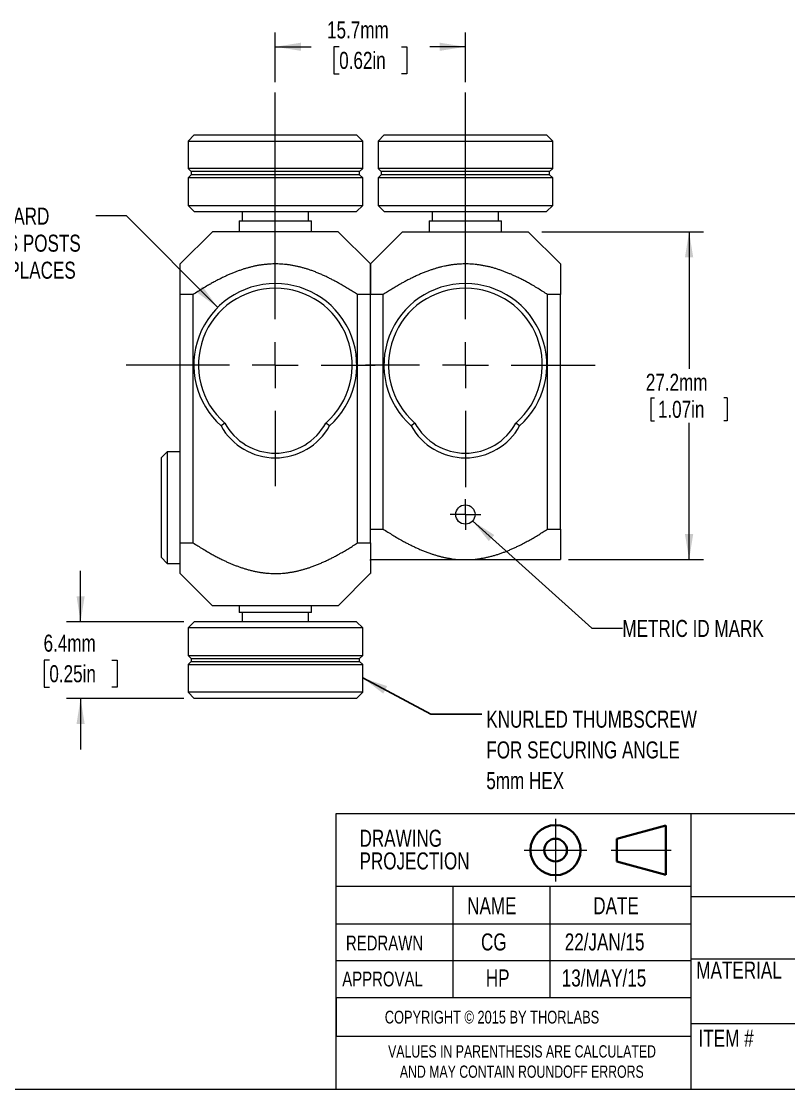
# Model space of a CAD drawing. Header units: millimetres. Extents: x 2 to 278, y 1 to 215.
# Drawn here: x 132.5 to 227.9, y 0.9 to 133.7 of the extents above; entities that cross this region are included whole.
import ezdxf

# ---------------------------------------------------------------- set-up
doc = ezdxf.new("R2010")
doc.units = ezdxf.units.MM
doc.header["$PDSIZE"] = -1
doc.linetypes.add('CENTERX2', pattern=[20.32, 12.7, -2.54, 2.54, -2.54])
doc.styles.add('SLDTEXTSTYLE0', font='TXT', dxfattribs={"width": 0.75})
doc.dimstyles.new('SLDDIMSTYLE0', dxfattribs={"dimtxt": 2.116667, "dimasz": 3.175, "dimexe": 0, "dimexo": 0.0625, "dimgap": 0.529167, "dimtad": 0, "dimtih": 1, "dimtoh": 1, "dimdec": 1, "dimlfac": 0.666667, "dimrnd": 1e-09, "dimzin": 12, "dimdsep": 46, "dimtxsty": 'SLDTEXTSTYLE0', "dimsah": 1, "dimcen": 0.09, "dimadec": 0, "dimazin": 3, "dimtfac": 1, "dimtdec": 1, "dimtofl": 0, "dimtmove": 0, "dimatfit": 3, "dimfxl": 1, "dimfrac": 2, "dimtolj": 1, "dimtzin": 12, "dimarcsym": 0})
doc.dimstyles.new('SLDDIMSTYLE1', dxfattribs={"dimtxt": 2.116667, "dimasz": 3.175, "dimexe": 0, "dimexo": 0.0625, "dimgap": 0.529167, "dimtad": 0, "dimtih": 1, "dimtoh": 1, "dimdec": 1, "dimlfac": 0.666667, "dimrnd": 1e-09, "dimzin": 12, "dimdsep": 46, "dimtxsty": 'SLDTEXTSTYLE0', "dimsah": 1, "dimcen": 0, "dimadec": 0, "dimazin": 3, "dimtfac": 1, "dimtdec": 1, "dimtofl": 0, "dimtmove": 0, "dimatfit": 3, "dimfxl": 1, "dimfrac": 2, "dimtolj": 1, "dimtzin": 12, "dimarcsym": 0})
doc.dimstyles.new('SLDDIMSTYLE2', dxfattribs={"dimtxt": 2.116667, "dimasz": 3.175, "dimexe": 0, "dimexo": 0.0625, "dimgap": 0.529167, "dimtad": 0, "dimtih": 1, "dimtoh": 1, "dimdec": 1, "dimlfac": 0.666667, "dimrnd": 1e-09, "dimzin": 12, "dimdsep": 46, "dimtxsty": 'SLDTEXTSTYLE0', "dimsah": 1, "dimcen": 0.09, "dimadec": 0, "dimazin": 3, "dimtfac": 1, "dimtdec": 1, "dimtmove": 0, "dimatfit": 0, "dimfxl": 1, "dimfrac": 2, "dimtolj": 1, "dimtzin": 12, "dimarcsym": 0})
doc.dimstyles.new('SLDDIMSTYLE3', dxfattribs={"dimtxt": 2.116667, "dimasz": 3.175, "dimexe": 0, "dimexo": 0.0625, "dimgap": 0.529167, "dimtad": 0, "dimtih": 1, "dimtoh": 1, "dimdec": 1, "dimlfac": 0.666667, "dimrnd": 1e-09, "dimzin": 12, "dimdsep": 46, "dimtxsty": 'SLDTEXTSTYLE0', "dimsah": 1, "dimcen": 0, "dimadec": 0, "dimazin": 3, "dimtfac": 1, "dimtdec": 1, "dimtofl": 0, "dimtmove": 0, "dimatfit": 3, "dimfxl": 1, "dimfrac": 2, "dimtolj": 1, "dimtzin": 12, "dimarcsym": 0})
doc.dimstyles.new('SLDDIMSTYLE4', dxfattribs={"dimtxt": 0.18, "dimasz": 3.175, "dimexe": 0, "dimexo": 0.0625, "dimgap": 0, "dimtad": 0, "dimtih": 1, "dimtoh": 1, "dimdec": 0, "dimrnd": 1e-09, "dimzin": 0, "dimdsep": 46, "dimtxsty": 'Standard', "dimsah": 1, "dimcen": 0.09, "dimadec": 0, "dimazin": 0, "dimtfac": 3.175, "dimtdec": 0, "dimtofl": 0, "dimtmove": 0, "dimatfit": 3, "dimfxl": 1, "dimfrac": 2, "dimtolj": 1, "dimtzin": 0, "dimarcsym": 0})

# ---------------------------------------------------------------- blocks, each defined once
blk = doc.blocks.new('Third Angle Projection Block')
at = {"color": 7, "linetype": 'CENTERX2', "lineweight": 18}
for p, q in [((101.48, 23.81), (101.48, 14.07)), ((96.6, 18.94), (106.35, 18.94)), ((110.14, 18.94), (119.45, 18.94))]:
    blk.add_line(p, q, dxfattribs=at)
at = {"color": 7, "linetype": 'Continuous', "lineweight": 35}
for p, q in [((118.62, 22.75), (111, 20.71)), ((118.62, 15.13), (118.62, 22.75)), ((111, 20.71), (111, 17.17)), ((111, 17.17), (118.62, 15.13))]:
    blk.add_line(p, q, dxfattribs=at)
for radius in [3.9, 1.77]:
    blk.add_circle((101.48, 18.94), radius, dxfattribs=at)
at = {"color": 7, "linetype": 'Continuous', "lineweight": 0}
blk.add_point((101.48, 18.94), dxfattribs=at)
blk = doc.blocks.new('SW_NOTE_0')
at = {"color": 0, "linetype": 'Continuous', "lineweight": 0, "char_height": 1.524, "attachment_point": 2, "style": 'SLDTEXTSTYLE0'}
for s, insert in [('VALUES IN PARENTHESIS ARE CALCULATED', (19.91, 1.96)), ('AND MAY CONTAIN ROUNDOFF ERRORS', (19.88, -0.56))]:
    blk.add_mtext(s, dxfattribs=dict(at, insert=insert))
blk = doc.blocks.new('SW_NOTE_1')
at = {"color": 0, "linetype": 'Continuous', "lineweight": 0, "char_height": 2.117, "attachment_point": 1, "style": 'SLDTEXTSTYLE0'}
for s, insert in [('DRAWING', (0, 2.73)), ('PROJECTION', (0, -0.09))]:
    blk.add_mtext(s, dxfattribs=dict(at, insert=insert))
blk = doc.blocks.new('_D')
at = {"color": 7, "linetype": 'Continuous', "lineweight": 18}
for p, q in [((197.21, 107.54), (217.3, 107.54)), ((215.52, 107.54), (215.52, 90.52)), ((210.78, 86.91), (210.78, 84.05)), ((210.78, 86.91), (211.21, 86.91)), ((220.25, 86.91), (219.82, 86.91)), ((220.25, 86.91), (220.25, 84.05)), ((210.78, 84.05), (211.21, 84.05)), ((215.52, 66.78), (215.52, 83.8)), ((220.25, 84.05), (219.82, 84.05)), ((200.51, 66.78), (217.3, 66.78))]:
    blk.add_line(p, q, dxfattribs=at)
for points in [[(215.52, 107.54), (215.01, 104.37), (216.03, 104.37)], [(215.52, 66.78), (216.03, 69.95), (215.01, 69.95)]]:
    blk.add_solid(points, dxfattribs=at)
at = {"color": 7, "linetype": 'Continuous', "lineweight": 18, "char_height": 2.117, "attachment_point": 1, "style": 'SLDTEXTSTYLE0'}
for s, insert in [('27.2mm', (210.14, 89.89)), ('1.07in', (211.64, 86.53))]:
    blk.add_mtext(s, dxfattribs=dict(at, insert=insert))
blk = doc.blocks.new('_D_1')
at = {"color": 8, "linetype": 'Continuous', "lineweight": 18}
for p, q in [((145.56, 109.5), (141.75, 109.5)), ((156.92, 98.13), (145.56, 109.5))]:
    blk.add_line(p, q, dxfattribs=at)
blk.add_solid([(156.92, 98.13), (155.03, 100.74), (154.31, 100.02)], dxfattribs=at)
at = {"color": 8, "linetype": 'Continuous', "lineweight": 18, "attachment_point": 1, "style": 'SLDTEXTSTYLE0'}
for s, insert, char_height in [('ACCEPTS STANDARD', (113.7, 110.54), 2.1167), ('TR-SERIES POSTS', (120.78, 107.18), 2.1167), ('2 PLACES', (129.12, 103.82), 2.117)]:
    blk.add_mtext(s, dxfattribs=dict(at, insert=insert, char_height=char_height))
blk = doc.blocks.new('_D_2')
at = {"color": 8, "linetype": 'Continuous', "lineweight": 18}
for p, q in [((164.08, 126.12), (164.08, 132.31)), ((187.71, 126.12), (187.71, 132.31)), ((164.08, 130.53), (168.52, 130.53)), ((172.02, 130.53), (171.37, 130.53)), ((171.37, 130.53), (171.37, 127.17)), ((179.77, 130.53), (180.42, 130.53)), ((180.42, 130.53), (180.42, 127.17)), ((187.71, 130.53), (183.27, 130.53)), ((171.37, 127.17), (172.02, 127.17)), ((180.42, 127.17), (179.77, 127.17))]:
    blk.add_line(p, q, dxfattribs=at)
for points in [[(164.08, 130.53), (167.26, 130.03), (167.26, 131.04)], [(187.71, 130.53), (184.53, 131.04), (184.53, 130.03)]]:
    blk.add_solid(points, dxfattribs=at)
at = {"color": 8, "linetype": 'Continuous', "lineweight": 18, "char_height": 2.117, "attachment_point": 1, "style": 'SLDTEXTSTYLE0'}
for s, insert in [('15.7mm', (170.51, 133.69)), ('0.62in', (172.02, 129.9))]:
    blk.add_mtext(s, dxfattribs=dict(at, insert=insert))
blk = doc.blocks.new('_D_3')
at = {"color": 8, "linetype": 'Continuous', "lineweight": 18}
for p, q in [((139.87, 59.06), (139.87, 65.41)), ((152.72, 59.06), (138.1, 59.06)), ((135.99, 54.3), (135.35, 54.3)), ((135.35, 54.3), (135.35, 50.93)), ((143.75, 54.3), (144.4, 54.3)), ((144.4, 54.3), (144.4, 50.93)), ((135.35, 50.93), (135.99, 50.93)), ((144.4, 50.93), (143.75, 50.93)), ((152.72, 49.53), (138.1, 49.53)), ((139.87, 49.53), (139.87, 43.18))]:
    blk.add_line(p, q, dxfattribs=at)
for points in [[(139.87, 59.06), (140.38, 62.23), (139.37, 62.23)], [(139.87, 49.53), (139.37, 46.36), (140.38, 46.36)]]:
    blk.add_solid(points, dxfattribs=at)
at = {"color": 8, "linetype": 'Continuous', "lineweight": 18, "char_height": 2.117, "attachment_point": 1, "style": 'SLDTEXTSTYLE0'}
for s, insert in [('6.4mm', (135.27, 57.46)), ('0.25in', (135.99, 53.66))]:
    blk.add_mtext(s, dxfattribs=dict(at, insert=insert))
blk = doc.blocks.new('_D_4')
at = {"color": 7, "linetype": 'Continuous', "lineweight": 18}
for p, q in [((188.6, 71.59), (203.42, 58.25)), ((203.42, 58.25), (207.23, 58.25))]:
    blk.add_line(p, q, dxfattribs=at)
blk.add_solid([(188.6, 71.59), (190.62, 69.09), (191.3, 69.84)], dxfattribs=at)
at = {"color": 7, "linetype": 'Continuous', "lineweight": 18, "insert": (207.23, 59.29), "char_height": 2.1167, "attachment_point": 1, "style": 'SLDTEXTSTYLE0'}
blk.add_mtext('METRIC ID MARK', dxfattribs=at)
blk = doc.blocks.new('SW_NOTE_3')
at = {"color": 0, "linetype": 'Continuous', "lineweight": 0, "attachment_point": 1, "style": 'SLDTEXTSTYLE0'}
for s, insert, char_height in [('KNURLED THUMBSCREW', (0.54, 0.45), 2.1167), ('FOR SECURING ANGLE', (0.54, -3.37), 2.1167), ('5mm HEX', (0.54, -7.19), 2.117)]:
    blk.add_mtext(s, dxfattribs=dict(at, insert=insert, char_height=char_height))
blk = doc.blocks.new('SW_CENTERMARKSYMBOL_0')
at = {"color": 0, "linetype": 'Continuous', "lineweight": 0}
for p, q in [((0, 5.71), (0, 33.88)), ((0, 0), (0, 2.86)), ((-5.71, 0), (-12.42, 0)), ((0, 0), (-2.86, 0)), ((0, 0), (0, -2.86)), ((0, 0), (2.86, 0)), ((5.71, 0), (16.13, 0)), ((0, -5.71), (0, -15.19))]:
    blk.add_line(p, q, dxfattribs=at)
blk = doc.blocks.new('SW_CENTERMARKSYMBOL_1')
at = {"color": 0, "linetype": 'Continuous', "lineweight": 0}
for p, q in [((0, 5.71), (0, 33.88)), ((0, 0), (0, 2.86)), ((-5.71, 0), (-18.53, 0)), ((0, 0), (-2.86, 0)), ((0, 0), (0, -2.86)), ((0, 0), (2.86, 0)), ((5.71, 0), (12.42, 0)), ((0, -5.71), (0, -15.07))]:
    blk.add_line(p, q, dxfattribs=at)
blk = doc.blocks.new('SW_CENTERMARKSYMBOL_2')
at = {"color": 0, "linetype": 'Continuous', "lineweight": 0}
for q in [(0, 1.905), (-1.905, 0), (0, -1.905), (1.905, 0)]:
    blk.add_line((0, 0), q, dxfattribs=at)

msp = doc.modelspace()

# ---------------------------------------------------------------- linework, layer by layer
at = {"color": 7, "linetype": 'Continuous', "lineweight": 18}
for p, q in [((153.99, 119.58), (153.23, 118.82)), ((153.99, 119.58), (164.08, 119.58)), ((164.08, 119.58), (174.18, 119.58)), ((174.94, 118.82), (174.18, 119.58)), ((177.61, 119.58), (176.85, 118.82)), ((177.61, 119.58), (187.71, 119.58)), ((187.71, 119.58), (197.8, 119.58)), ((198.57, 118.82), (197.8, 119.58)), ((153.23, 118.82), (153.23, 115.39)), ((153.23, 118.82), (164.08, 118.82)), ((164.08, 118.82), (174.94, 118.82)), ((174.94, 115.39), (174.94, 118.82)), ((176.85, 118.82), (176.85, 115.39)), ((176.85, 118.82), (187.71, 118.82)), ((187.71, 118.82), (198.57, 118.82)), ((198.57, 115.39), (198.57, 118.82)), ((153.23, 115.39), (153.61, 115.01)), ((174.94, 115.39), (153.23, 115.39)), ((153.61, 114.63), (153.23, 114.25)), ((153.23, 114.25), (153.23, 110.82)), ((174.94, 114.25), (153.23, 114.25)), ((153.61, 115.01), (153.61, 114.63)), ((174.56, 115.01), (153.61, 115.01)), ((174.56, 114.63), (153.61, 114.63)), ((174.56, 115.01), (174.94, 115.39)), ((174.56, 114.63), (174.56, 115.01)), ((174.94, 114.25), (174.56, 114.63)), ((174.94, 110.82), (174.94, 114.25)), ((176.85, 115.39), (177.23, 115.01)), ((198.57, 115.39), (176.85, 115.39)), ((177.23, 114.63), (176.85, 114.25)), ((176.85, 114.25), (176.85, 110.82)), ((198.57, 114.25), (176.85, 114.25)), ((177.23, 115.01), (177.23, 114.63)), ((198.18, 115.01), (177.23, 115.01)), ((198.18, 114.63), (177.23, 114.63)), ((198.18, 115.01), (198.57, 115.39)), ((198.18, 114.63), (198.18, 115.01)), ((198.57, 114.25), (198.18, 114.63)), ((198.57, 110.82), (198.57, 114.25)), ((153.23, 110.82), (153.99, 110.06)), ((153.23, 110.82), (164.08, 110.82)), ((164.08, 110.82), (174.94, 110.82)), ((174.18, 110.06), (174.94, 110.82)), ((176.85, 110.82), (177.61, 110.06)), ((176.85, 110.82), (187.71, 110.82)), ((187.71, 110.82), (198.57, 110.82)), ((197.8, 110.06), (198.57, 110.82)), ((153.99, 110.06), (164.08, 110.06)), ((159.58, 108.91), (159.58, 107.54)), ((159.58, 108.91), (164.08, 108.91)), ((159.97, 110.06), (159.97, 108.91)), ((164.08, 110.06), (174.18, 110.06)), ((164.08, 108.91), (168.58, 108.91)), ((168.2, 108.91), (168.2, 110.06)), ((168.58, 107.54), (168.58, 108.91)), ((177.61, 110.06), (187.71, 110.06)), ((183.21, 108.91), (183.21, 107.54)), ((183.21, 108.91), (187.71, 108.91)), ((183.59, 110.06), (183.59, 108.91)), ((187.71, 110.06), (197.8, 110.06)), ((187.71, 108.91), (192.21, 108.91)), ((191.83, 108.91), (191.83, 110.06)), ((192.21, 107.54), (192.21, 108.91)), ((156.27, 107.54), (152.27, 103.54)), ((164.08, 107.54), (156.27, 107.54)), ((171.9, 107.54), (164.08, 107.54)), ((175.9, 103.54), (171.9, 107.54)), ((179.9, 107.54), (175.9, 103.54)), ((179.9, 107.54), (195.52, 107.54)), ((199.52, 103.54), (195.52, 107.54)), ((152.27, 68.87), (152.27, 99.73)), ((153.86, 99.73), (152.27, 99.73)), ((153.86, 68.87), (153.86, 99.73)), ((174.31, 68.87), (174.31, 99.73)), ((175.9, 99.73), (174.31, 99.73)), ((175.9, 73.25), (175.9, 99.73)), ((177.48, 99.73), (175.9, 99.73)), ((175.9, 70.59), (175.9, 99.73)), ((177.48, 70.59), (177.48, 99.73)), ((199.52, 99.73), (197.93, 99.73)), ((197.93, 70.59), (197.93, 99.73)), ((199.52, 70.59), (199.52, 99.73)), ((157.8, 83.76), (157.35, 83.4)), ((170.82, 83.4), (170.37, 83.76)), ((181.42, 83.76), (180.97, 83.4)), ((194.44, 83.4), (193.99, 83.76)), ((150.64, 80.19), (149.87, 79.42)), ((152.27, 80.19), (150.64, 80.19)), ((150.64, 80.19), (150.64, 66.32)), ((149.87, 79.42), (149.87, 67.08)), ((175.9, 68.87), (175.9, 73.25)), ((175.9, 70.59), (177.48, 70.59)), ((197.93, 70.59), (199.52, 70.59)), ((152.27, 68.87), (153.86, 68.87)), ((174.31, 68.87), (175.9, 68.87)), ((149.87, 67.08), (150.64, 66.32)), ((175.89, 66.78), (175.9, 66.78)), ((175.89, 66.78), (175.89, 66.69)), ((175.9, 66.69), (175.89, 66.69)), ((175.9, 66.69), (175.9, 66.78)), ((175.9, 66.78), (187.71, 66.78)), ((175.9, 66.78), (175.9, 66.78)), ((187.71, 66.78), (199.52, 66.78)), ((150.64, 66.32), (152.27, 66.32)), ((152.27, 65.06), (156.27, 61.06)), ((171.9, 61.06), (175.89, 65.06)), ((175.89, 65.06), (175.9, 65.06)), ((175.89, 65.06), (175.89, 65.06)), ((164.08, 61.06), (156.27, 61.06)), ((159.58, 61.06), (159.58, 60.2)), ((164.08, 60.2), (159.58, 60.2)), ((159.97, 60.2), (159.97, 59.06)), ((171.9, 61.06), (164.08, 61.06)), ((168.58, 60.2), (164.08, 60.2)), ((168.2, 59.06), (168.2, 60.2)), ((168.58, 60.2), (168.58, 61.06)), ((153.99, 59.06), (153.23, 58.3)), ((164.08, 59.06), (153.99, 59.06)), ((174.18, 59.06), (164.08, 59.06)), ((174.94, 58.3), (174.18, 59.06)), ((153.23, 58.3), (153.23, 54.87)), ((164.08, 58.3), (153.23, 58.3)), ((174.94, 58.3), (164.08, 58.3)), ((174.94, 54.87), (174.94, 58.3)), ((153.23, 54.87), (153.61, 54.49)), ((153.23, 54.87), (174.94, 54.87)), ((153.61, 54.49), (153.61, 54.11)), ((153.61, 54.49), (174.56, 54.49)), ((174.56, 54.49), (174.94, 54.87)), ((174.56, 54.11), (174.56, 54.49)), ((153.61, 54.11), (153.23, 53.73)), ((153.23, 53.73), (153.23, 50.3)), ((153.23, 53.73), (174.94, 53.73)), ((153.61, 54.11), (174.56, 54.11)), ((174.94, 53.73), (174.56, 54.11)), ((174.94, 50.3), (174.94, 53.73)), ((153.23, 50.3), (153.99, 49.53)), ((164.08, 50.3), (153.23, 50.3)), ((164.08, 49.53), (153.99, 49.53)), ((174.94, 50.3), (164.08, 50.3)), ((174.18, 49.53), (164.08, 49.53)), ((174.18, 49.53), (174.94, 50.3)), ((171.63, 7.56), (171.63, 35.24)), ((171.63, 35.24), (215.74, 35.24)), ((215.74, 35.24), (215.74, 0.9)), ((215.74, 35.24), (277.99, 35.24)), ((171.63, 12.3), (171.63, 26.17)), ((171.63, 0.9), (171.63, 26.17)), ((215.74, 26.17), (171.63, 26.17)), ((186.13, 26.17), (186.13, 12.3)), ((198.21, 26.17), (198.21, 12.3)), ((215.74, 24.89), (277.99, 24.89)), ((215.74, 21.49), (171.63, 21.49)), ((215.74, 16.92), (171.63, 16.92)), ((215.74, 17.16), (277.99, 17.16)), ((215.74, 12.3), (171.63, 12.3)), ((171.63, 12.3), (171.63, 7.56)), ((215.74, 9.14), (277.99, 9.14)), ((171.63, 7.56), (215.74, 7.56)), ((277.99, 0.9), (1.58, 0.9))]:
    msp.add_line(p, q, dxfattribs=at)
msp.add_circle((187.71, 72.39), 1.2, dxfattribs=at)
for centre, radius, start, end in [((164.08, 90.97), 10.13, 311.6537, 228.3463), ((187.71, 90.97), 10.13, 311.6537, 228.3463), ((164.08, 90.97), 9.56, 311.0724, 228.9276), ((187.71, 90.97), 9.56, 311.0724, 228.9276), ((164.08, 87.16), 7.14, 208.4154, 331.5846), ((187.71, 87.16), 7.14, 208.4154, 331.5846), ((164.08, 87.16), 7.72, 209.1861, 330.8139), ((187.71, 87.16), 7.72, 209.1861, 330.8139)]:
    msp.add_arc(centre, radius, start, end, dxfattribs=at)
for points, knots in [([(152.27, 99.73), (152.27, 99.86), (152.27, 100.11), (152.27, 100.49), (152.27, 100.82), (152.27, 101.11), (152.27, 101.36), (152.27, 101.61), (152.27, 101.83), (152.27, 102.03), (152.27, 102.21), (152.27, 102.37), (152.27, 102.53), (152.27, 102.68), (152.27, 102.83), (152.27, 102.96), (152.27, 103.08), (152.27, 103.19), (152.27, 103.28), (152.27, 103.37), (152.27, 103.43), (152.27, 103.48), (152.27, 103.52), (152.27, 103.54), (152.27, 103.54), (152.27, 103.54)], [0, 0, 0, 0, 0.0636578, 0.1273195, 0.1909749, 0.2388934, 0.2868199, 0.3347439, 0.382659, 0.4213827, 0.4601141, 0.4988434, 0.5375645, 0.576312, 0.6150721, 0.6538294, 0.6925731, 0.732803, 0.7730543, 0.8133023, 0.8535276, 0.8912499, 0.9290068, 0.966774, 1, 1, 1, 1]), ([(174.31, 99.73), (174.13, 99.85), (173.77, 100.08), (173.22, 100.42), (172.67, 100.75), (172.16, 101.04), (171.69, 101.3), (171.27, 101.53), (170.83, 101.75), (170.4, 101.96), (169.96, 102.16), (169.51, 102.36), (169.06, 102.54), (168.64, 102.7), (168.23, 102.84), (167.85, 102.96), (167.46, 103.07), (167.08, 103.17), (166.68, 103.26), (166.28, 103.34), (165.86, 103.41), (165.45, 103.47), (165.03, 103.51), (164.61, 103.53), (164.19, 103.54), (163.76, 103.54), (163.33, 103.52), (162.9, 103.48), (162.47, 103.43), (162.05, 103.37), (161.63, 103.29), (161.21, 103.2), (160.8, 103.09), (160.39, 102.98), (159.98, 102.85), (159.57, 102.71), (159.17, 102.56), (158.76, 102.4), (158.34, 102.22), (157.93, 102.04), (157.5, 101.83), (157.05, 101.61), (156.59, 101.36), (156.12, 101.11), (155.61, 100.82), (155.06, 100.49), (154.45, 100.12), (154.06, 99.86), (153.86, 99.73)], [0, 0, 0, 0, 0.028995, 0.057993, 0.08699, 0.115983, 0.137863, 0.159746, 0.181628, 0.203506, 0.225399, 0.247298, 0.269196, 0.291086, 0.309172, 0.327266, 0.345363, 0.363455, 0.381537, 0.400407, 0.419292, 0.438182, 0.457064, 0.475931, 0.495379, 0.514846, 0.534319, 0.553787, 0.573236, 0.592518, 0.611811, 0.631104, 0.650389, 0.669656, 0.68893, 0.708205, 0.727474, 0.74777, 0.768071, 0.788373, 0.80867, 0.832531, 0.856397, 0.880263, 0.904126, 0.936083, 0.968042, 1, 1, 1, 1]), ([(175.9, 103.54), (175.9, 103.54), (175.9, 103.54), (175.9, 103.52), (175.9, 103.48), (175.9, 103.43), (175.9, 103.37), (175.9, 103.29), (175.9, 103.2), (175.9, 103.09), (175.9, 102.98), (175.9, 102.85), (175.9, 102.71), (175.9, 102.56), (175.9, 102.4), (175.9, 102.22), (175.9, 102.04), (175.9, 101.83), (175.9, 101.61), (175.9, 101.36), (175.9, 101.11), (175.9, 100.82), (175.9, 100.49), (175.9, 100.12), (175.9, 99.86), (175.9, 99.73)], [0, 0, 0, 0, 0.029691, 0.068638, 0.107574, 0.146471, 0.185036, 0.223621, 0.262209, 0.300778, 0.339312, 0.37786, 0.416411, 0.454949, 0.49554, 0.536142, 0.576746, 0.617341, 0.665063, 0.712794, 0.760527, 0.808252, 0.872165, 0.936085, 1, 1, 1, 1]), ([(175.9, 99.73), (175.9, 99.86), (175.9, 100.11), (175.9, 100.49), (175.9, 100.82), (175.9, 101.11), (175.9, 101.36), (175.9, 101.61), (175.9, 101.83), (175.9, 102.03), (175.9, 102.21), (175.9, 102.37), (175.9, 102.53), (175.9, 102.68), (175.9, 102.83), (175.9, 102.96), (175.9, 103.08), (175.9, 103.19), (175.9, 103.28), (175.9, 103.37), (175.9, 103.43), (175.9, 103.48), (175.9, 103.52), (175.9, 103.54), (175.9, 103.54), (175.9, 103.54)], [0, 0, 0, 0, 0.0636578, 0.1273195, 0.1909749, 0.2388934, 0.2868199, 0.3347439, 0.382659, 0.4213827, 0.4601141, 0.4988434, 0.5375645, 0.576312, 0.6150721, 0.6538294, 0.6925731, 0.732803, 0.7730543, 0.8133023, 0.8535276, 0.8912499, 0.9290068, 0.966774, 1, 1, 1, 1]), ([(197.93, 99.73), (197.73, 99.86), (197.34, 100.11), (196.74, 100.49), (196.18, 100.82), (195.67, 101.11), (195.21, 101.36), (194.74, 101.61), (194.29, 101.83), (193.88, 102.03), (193.49, 102.21), (193.09, 102.37), (192.69, 102.53), (192.29, 102.68), (191.89, 102.83), (191.48, 102.96), (191.06, 103.08), (190.64, 103.19), (190.2, 103.28), (189.76, 103.37), (189.33, 103.43), (188.91, 103.48), (188.49, 103.52), (188.07, 103.54), (187.66, 103.54), (187.23, 103.53), (186.81, 103.51), (186.38, 103.47), (185.95, 103.41), (185.53, 103.34), (185.12, 103.26), (184.73, 103.17), (184.36, 103.08), (183.98, 102.97), (183.62, 102.85), (183.22, 102.72), (182.8, 102.56), (182.35, 102.39), (181.91, 102.2), (181.46, 101.99), (181.01, 101.78), (180.56, 101.55), (180.12, 101.31), (179.63, 101.05), (179.12, 100.75), (178.57, 100.42), (178.02, 100.08), (177.66, 99.85), (177.48, 99.73)], [0, 0, 0, 0, 0.0318289, 0.0636598, 0.0954875, 0.1194468, 0.1434101, 0.1673721, 0.1913297, 0.2106915, 0.2300572, 0.2494219, 0.2687825, 0.2881562, 0.3075362, 0.3269149, 0.3462868, 0.3664017, 0.3865274, 0.4066514, 0.4267641, 0.4456252, 0.4645037, 0.4833873, 0.5022646, 0.5211248, 0.5405794, 0.5600512, 0.5795303, 0.5990053, 0.6184626, 0.6358846, 0.653315, 0.6707496, 0.6881826, 0.705607, 0.7273634, 0.7491266, 0.7708915, 0.7926501, 0.815489, 0.8383322, 0.8611766, 0.8840171, 0.9130097, 0.9420068, 0.9710053, 1, 1, 1, 1]), ([(199.52, 103.54), (199.52, 103.54), (199.52, 103.54), (199.52, 103.52), (199.52, 103.48), (199.52, 103.43), (199.52, 103.37), (199.52, 103.29), (199.52, 103.2), (199.52, 103.09), (199.52, 102.98), (199.52, 102.85), (199.52, 102.71), (199.52, 102.56), (199.52, 102.4), (199.52, 102.22), (199.52, 102.04), (199.52, 101.83), (199.52, 101.61), (199.52, 101.36), (199.52, 101.11), (199.52, 100.82), (199.52, 100.49), (199.52, 100.12), (199.52, 99.86), (199.52, 99.73)], [0, 0, 0, 0, 0.029691, 0.068638, 0.107574, 0.146471, 0.185036, 0.223621, 0.262209, 0.300778, 0.339312, 0.37786, 0.416411, 0.454949, 0.49554, 0.536142, 0.576746, 0.617341, 0.665063, 0.712794, 0.760527, 0.808252, 0.872165, 0.936085, 1, 1, 1, 1]), ([(177.48, 70.59), (177.68, 70.46), (178.08, 70.2), (178.68, 69.83), (179.29, 69.46), (179.84, 69.15), (180.33, 68.89), (180.75, 68.67), (181.18, 68.46), (181.61, 68.25), (182.05, 68.06), (182.49, 67.87), (182.93, 67.7), (183.36, 67.55), (183.76, 67.42), (184.14, 67.3), (184.52, 67.2), (184.9, 67.1), (185.29, 67.02), (185.68, 66.95), (186.08, 66.88), (186.48, 66.84), (186.89, 66.8), (187.3, 66.78), (187.57, 66.78), (187.71, 66.78)], [0, 0, 0, 0, 0.064123, 0.128245, 0.192455, 0.256664, 0.29974, 0.342824, 0.385905, 0.428979, 0.472082, 0.515198, 0.558311, 0.601409, 0.637061, 0.672732, 0.708406, 0.744071, 0.779717, 0.81625, 0.852791, 0.889323, 0.926212, 0.963111, 1, 1, 1, 1]), ([(187.71, 66.78), (187.81, 66.78), (188.01, 66.78), (188.31, 66.79), (188.61, 66.81), (188.91, 66.83), (189.21, 66.87), (189.55, 66.92), (189.94, 66.98), (190.36, 67.07), (190.79, 67.17), (191.21, 67.28), (191.63, 67.41), (192.04, 67.54), (192.45, 67.69), (192.87, 67.85), (193.28, 68.02), (193.7, 68.21), (194.12, 68.4), (194.59, 68.63), (195.12, 68.9), (195.69, 69.22), (196.26, 69.54), (196.82, 69.88), (197.38, 70.23), (197.75, 70.47), (197.93, 70.59)], [0, 0, 0, 0, 0.027125, 0.054253, 0.081378, 0.108657, 0.135939, 0.163218, 0.202641, 0.242084, 0.281531, 0.320958, 0.360347, 0.399751, 0.439157, 0.47855, 0.520023, 0.561506, 0.602991, 0.644467, 0.703612, 0.762767, 0.821916, 0.881275, 0.940639, 1, 1, 1, 1]), ([(199.52, 70.59), (199.52, 70.47), (199.52, 70.23), (199.52, 69.88), (199.52, 69.55), (199.52, 69.22), (199.52, 68.9), (199.52, 68.64), (199.52, 68.41), (199.52, 68.23), (199.52, 68.05), (199.52, 67.88), (199.52, 67.72), (199.52, 67.57), (199.52, 67.43), (199.52, 67.3), (199.52, 67.18), (199.52, 67.08), (199.52, 66.98), (199.52, 66.91), (199.52, 66.85), (199.52, 66.81), (199.52, 66.79), (199.52, 66.78), (199.52, 66.78), (199.52, 66.78)], [0, 0, 0, 0, 0.059165, 0.118333, 0.177496, 0.236841, 0.296192, 0.355534, 0.395125, 0.434723, 0.474319, 0.513907, 0.553522, 0.593149, 0.632774, 0.672385, 0.713476, 0.754589, 0.795698, 0.836784, 0.877474, 0.918164, 0.945441, 0.972723, 1, 1, 1, 1]), ([(152.27, 65.06), (152.27, 65.06), (152.27, 65.06), (152.27, 65.08), (152.27, 65.12), (152.27, 65.17), (152.27, 65.23), (152.27, 65.31), (152.27, 65.4), (152.27, 65.51), (152.27, 65.62), (152.27, 65.75), (152.27, 65.89), (152.27, 66.04), (152.27, 66.2), (152.27, 66.38), (152.27, 66.56), (152.27, 66.77), (152.27, 66.99), (152.27, 67.24), (152.27, 67.49), (152.27, 67.78), (152.27, 68.11), (152.27, 68.49), (152.27, 68.74), (152.27, 68.87)], [0, 0, 0, 0, 0.029691, 0.068638, 0.107574, 0.146471, 0.185036, 0.223621, 0.262209, 0.300778, 0.339312, 0.37786, 0.416411, 0.454949, 0.49554, 0.536142, 0.576746, 0.617341, 0.665063, 0.712794, 0.760527, 0.808252, 0.872165, 0.936085, 1, 1, 1, 1]), ([(153.86, 68.87), (154.06, 68.74), (154.45, 68.49), (155.05, 68.12), (155.61, 67.79), (156.12, 67.49), (156.58, 67.24), (157.05, 66.99), (157.5, 66.77), (157.92, 66.57), (158.31, 66.4), (158.7, 66.23), (159.1, 66.07), (159.5, 65.92), (159.9, 65.78), (160.31, 65.65), (160.73, 65.53), (161.16, 65.42), (161.59, 65.32), (162.03, 65.24), (162.46, 65.17), (162.88, 65.12), (163.3, 65.08), (163.72, 65.06), (164.13, 65.06), (164.56, 65.07), (164.98, 65.09), (165.41, 65.13), (165.84, 65.19), (166.26, 65.26), (166.67, 65.34), (167.06, 65.43), (167.44, 65.53), (167.81, 65.63), (168.18, 65.75), (168.57, 65.88), (168.99, 66.04), (169.44, 66.22), (169.88, 66.41), (170.33, 66.61), (170.78, 66.82), (171.23, 67.05), (171.68, 67.29), (172.16, 67.55), (172.67, 67.85), (173.22, 68.18), (173.77, 68.52), (174.13, 68.75), (174.31, 68.87)], [0, 0, 0, 0, 0.031829, 0.06366, 0.095488, 0.119447, 0.14341, 0.167372, 0.19133, 0.210692, 0.230057, 0.249422, 0.268782, 0.288156, 0.307536, 0.326915, 0.346287, 0.366402, 0.386527, 0.406651, 0.426764, 0.445625, 0.464504, 0.483387, 0.502265, 0.521125, 0.540579, 0.560051, 0.57953, 0.599005, 0.618463, 0.635885, 0.653315, 0.67075, 0.688183, 0.705607, 0.727363, 0.749127, 0.770891, 0.79265, 0.815489, 0.838332, 0.861177, 0.884017, 0.91301, 0.942007, 0.971005, 1, 1, 1, 1]), ([(175.9, 68.87), (175.9, 68.74), (175.9, 68.49), (175.9, 68.13), (175.9, 67.8), (175.9, 67.51), (175.9, 67.26), (175.9, 67.01), (175.9, 66.86), (175.9, 66.78)], [0, 0, 0, 0, 0.166367, 0.332743, 0.499104, 0.624322, 0.749559, 0.874791, 1, 1, 1, 1]), ([(175.9, 66.69), (175.9, 66.62), (175.9, 66.46), (175.9, 66.24), (175.9, 66.05), (175.9, 65.89), (175.9, 65.75), (175.9, 65.63), (175.9, 65.51), (175.9, 65.41), (175.9, 65.31), (175.9, 65.23), (175.9, 65.17), (175.9, 65.12), (175.9, 65.09), (175.9, 65.07), (175.9, 65.06), (175.9, 65.06)], [0, 0, 0, 0, 0.084301, 0.168615, 0.25291, 0.316171, 0.379452, 0.442728, 0.505983, 0.571584, 0.637218, 0.702847, 0.768441, 0.826215, 0.883989, 0.941995, 1, 1, 1, 1])]:
    msp.add_open_spline(points, degree=3, knots=knots, dxfattribs=at)

# ---------------------------------------------------------------- block references
at = {"color": 7, "linetype": 'Continuous', "lineweight": 0}
for name, p in [('SW_CENTERMARKSYMBOL_1', (164.08, 90.97)), ('SW_CENTERMARKSYMBOL_0', (187.71, 90.97)), ('SW_CENTERMARKSYMBOL_2', (187.71, 72.39)), ('SW_NOTE_3', (189.77, 47.56)), ('SW_NOTE_1', (174.55, 30.48)), ('SW_NOTE_0', (174.84, 4.46))]:
    msp.add_blockref(name, p, dxfattribs=at)
at = {"color": 7, "linetype": 'Continuous', "xscale": 0.8, "yscale": 0.8, "zscale": 0.8}
msp.add_blockref('Third Angle Projection Block', (117.73, 15.52), dxfattribs=at)

# ---------------------------------------------------------------- texts
at = {"color": 7, "linetype": 'Continuous', "lineweight": 0, "attachment_point": 1, "style": 'SLDTEXTSTYLE0'}
for s, insert, char_height in [('NAME', (187.93, 24.82), 2.117), ('DATE', (203.61, 24.82), 2.117), ('REDRAWN', (172.86, 20.05), 1.852), ('CG', (189.65, 20.32), 2.117), ('22/JAN/15', (200.06, 20.32), 2.117), ('13/MAY/15', (199.69, 15.84), 2.117), ('MATERIAL', (216.42, 16.82), 2.117), ('APPROVAL', (172.4, 15.58), 1.852), ('HP', (190.25, 15.84), 2.117), ('COPYRIGHT © 2015 BY THORLABS', (177.69, 10.71), 1.5875), ('ITEM #', (216.7, 8.35), 2.117)]:
    msp.add_mtext(s, dxfattribs=dict(at, insert=insert, char_height=char_height))

# ---------------------------------------------------------------- dimensions: what is measured, and where the dimension line sits
at = {"color": 8, "linetype": 'Continuous', "lineweight": 18}
dim = msp.add_linear_dim(base=(187.7066, 130.5342), p1=(164.0846, 124.8522), p2=(187.7066, 124.8522), dimstyle='SLDDIMSTYLE0', dxfattribs=at)
dim.commit()
dim.dimension.update_dxf_attribs({"geometry": '_D_2', "text_midpoint": (175.8956, 130.5342), "dimtype": 160})
dim = msp.add_radius_dim(center=(164.08, 90.97), mpoint=(156.92, 98.13), text='ACCEPTS STANDARD\\PTR-SERIES POSTS\\P2 PLACES', dimstyle='SLDDIMSTYLE1', override={"dimpost": '<>'}, dxfattribs=at)
dim.commit()
dim.dimension.update_dxf_attribs({"geometry": '_D_1', "text_midpoint": (127.72, 109.5), "dimtype": 164})
at = {"color": 7, "linetype": 'Continuous', "lineweight": 18}
dim = msp.add_linear_dim(base=(215.52, 66.78), p1=(187.71, 107.54), p2=(187.71, 66.78), angle=90, dimstyle='SLDDIMSTYLE0', dxfattribs=at)
dim.commit()
dim.dimension.update_dxf_attribs({"geometry": '_D', "text_midpoint": (215.52, 87.16), "dimtype": 160})
dim = msp.add_diameter_dim_2p(p1=(186.81, 73.2), p2=(188.6, 71.59), text='METRIC ID MARK', dimstyle='SLDDIMSTYLE3', override={"dimpost": '<>'}, dxfattribs=at)
dim.commit()
dim.dimension.update_dxf_attribs({"geometry": '_D_4', "text_midpoint": (218.39, 58.25), "dimtype": 163})
at = {"color": 8, "linetype": 'Continuous', "lineweight": 18}
dim = msp.add_linear_dim(base=(139.87, 49.53), p1=(153.99, 59.06), p2=(153.99, 49.53), angle=90, dimstyle='SLDDIMSTYLE2', dxfattribs=at)
dim.commit()
dim.dimension.update_dxf_attribs({"geometry": '_D_3', "text_midpoint": (139.87, 54.3), "dimtype": 160})

# ---------------------------------------------------------------- leaders
at = {"color": 7, "linetype": 'Continuous', "lineweight": 0}
msp.add_leader([(174.94, 52.09), (183.42, 47.56), (189.77, 47.56)], dimstyle='SLDDIMSTYLE4', dxfattribs=at)

doc.saveas('drawing.dxf')
